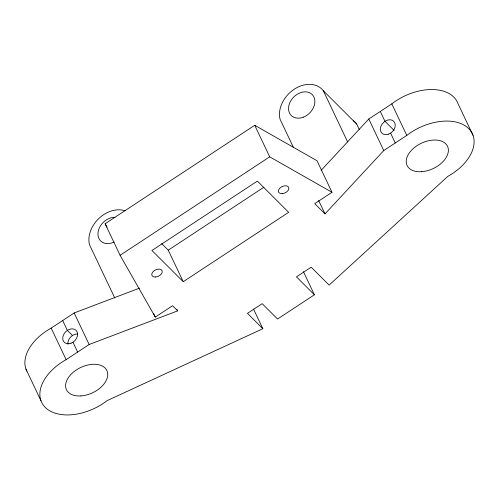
<?xml version="1.0" encoding="UTF-8"?>
<svg xmlns="http://www.w3.org/2000/svg" width="499" height="499" viewBox="0 0 499 499"><rect width="100%" height="100%" fill="white"/><g stroke="black" fill="none" stroke-linecap="round" stroke-linejoin="round"><path stroke-width="0.75" d="M321.138 170.365L368.792 119.018L391.809 103.867A45.053 28.169 -25.4 0 1 458.045 103.755L473.021 135.298M177.694 310.858L172.56 305.737L155.295 317.102L120.091 255.307L105.114 223.764L254.721 125.28L317.021 160.747L331.997 192.29L314.732 203.648L324.999 213.89L383.768 150.561L406.785 135.41A45.053 28.169 -25.4 0 1 468.742 128.611A45.053 28.169 -25.4 0 1 447.84 176.359L329.134 285.091L311.17 267.171L296.443 276.87L314.401 294.784L277.575 319.029L262.181 303.673L247.454 313.366L262.848 328.722L107.191 400.597A45.053 28.169 -25.4 0 1 45.234 407.396A45.053 28.169 -25.4 0 1 66.142 359.648L89.159 344.497L177.694 310.858L177.026 309.455M120.091 255.307L269.697 156.823L331.997 192.29M161.67 243.593L168.263 250.167L263.915 187.2M26.827 371.144A45.053 28.169 -25.4 0 1 51.16 328.105L74.176 312.954L139.489 288.135M183.239 281.71L288.659 212.318L257.353 181.093L151.939 250.486L183.239 281.71L168.263 250.167M394.16 130.457L384.979 121.301L380.3 111.439M293.375 147.299L280.064 119.261A26.634 20.284 -45.1 0 1 294.21 89.246A26.634 20.284 -45.1 0 1 323.34 90.774L356.704 124.051L359.367 129.659M72.48 335.503L67.353 330.388L62.668 320.526M105.114 223.764L107.023 227.12M391.809 103.867L406.785 135.41M390.592 133.127L395.277 142.982M368.792 119.018L383.768 150.561M323.34 90.774L347.641 141.941M318.674 200.573L324.999 213.89M254.721 125.28L269.697 156.823M303.423 271.656L314.401 294.784M253.529 309.099L262.848 328.722M153.63 313.597L155.295 317.102M114.776 297.99L89.483 244.716A26.634 20.284 -45.1 0 1 98.771 218.574A26.634 20.284 -45.1 0 1 124.993 210.753M74.176 312.954L89.159 344.497M72.966 342.214L77.651 352.069M51.16 328.105L66.142 359.648M25.979 369.166L40.955 400.709M67.895 344.279A8.389 6.387 -45.1 0 1 77.582 333.968M114.109 242.052A14.82 11.29 -45.1 0 1 97.96 233.557A14.82 11.29 -45.1 0 1 114.945 217.296M353.28 120.746A26.634 20.284 -45.1 0 1 356.704 124.051M80.907 395.932A22.374 13.984 -25.4 0 0 107.11 371.063A22.374 13.984 -25.4 0 0 71.987 373.371A22.374 13.984 -25.4 0 0 80.907 395.932M421.549 171.693A22.374 13.984 -25.4 0 0 447.753 146.825A22.374 13.984 -25.4 0 0 412.629 149.132A22.374 13.984 -25.4 0 0 421.549 171.693M71.083 343.187A8.389 6.387 -45.1 0 0 76.104 330.382A8.389 6.387 -45.1 0 0 63.292 335.334A8.389 6.387 -45.1 0 0 71.083 343.187M282.191 193.662A5.595 3.499 -25.4 0 0 288.74 187.449A5.595 3.499 -25.4 0 0 279.964 188.023A5.595 3.499 -25.4 0 0 282.191 193.662M155.563 277.02A5.595 3.499 -25.4 0 0 162.113 270.807A5.595 3.499 -25.4 0 0 153.33 271.381A5.595 3.499 -25.4 0 0 155.563 277.02M388.715 134.1A8.389 6.387 -45.1 0 0 393.73 121.294A8.389 6.387 -45.1 0 0 380.918 126.247A8.389 6.387 -45.1 0 0 388.715 134.1M303.336 117.184A14.82 11.29 -45.1 0 0 312.199 94.554A14.82 11.29 -45.1 0 0 289.57 103.305A14.82 11.29 -45.1 0 0 303.336 117.184"/></g></svg>
